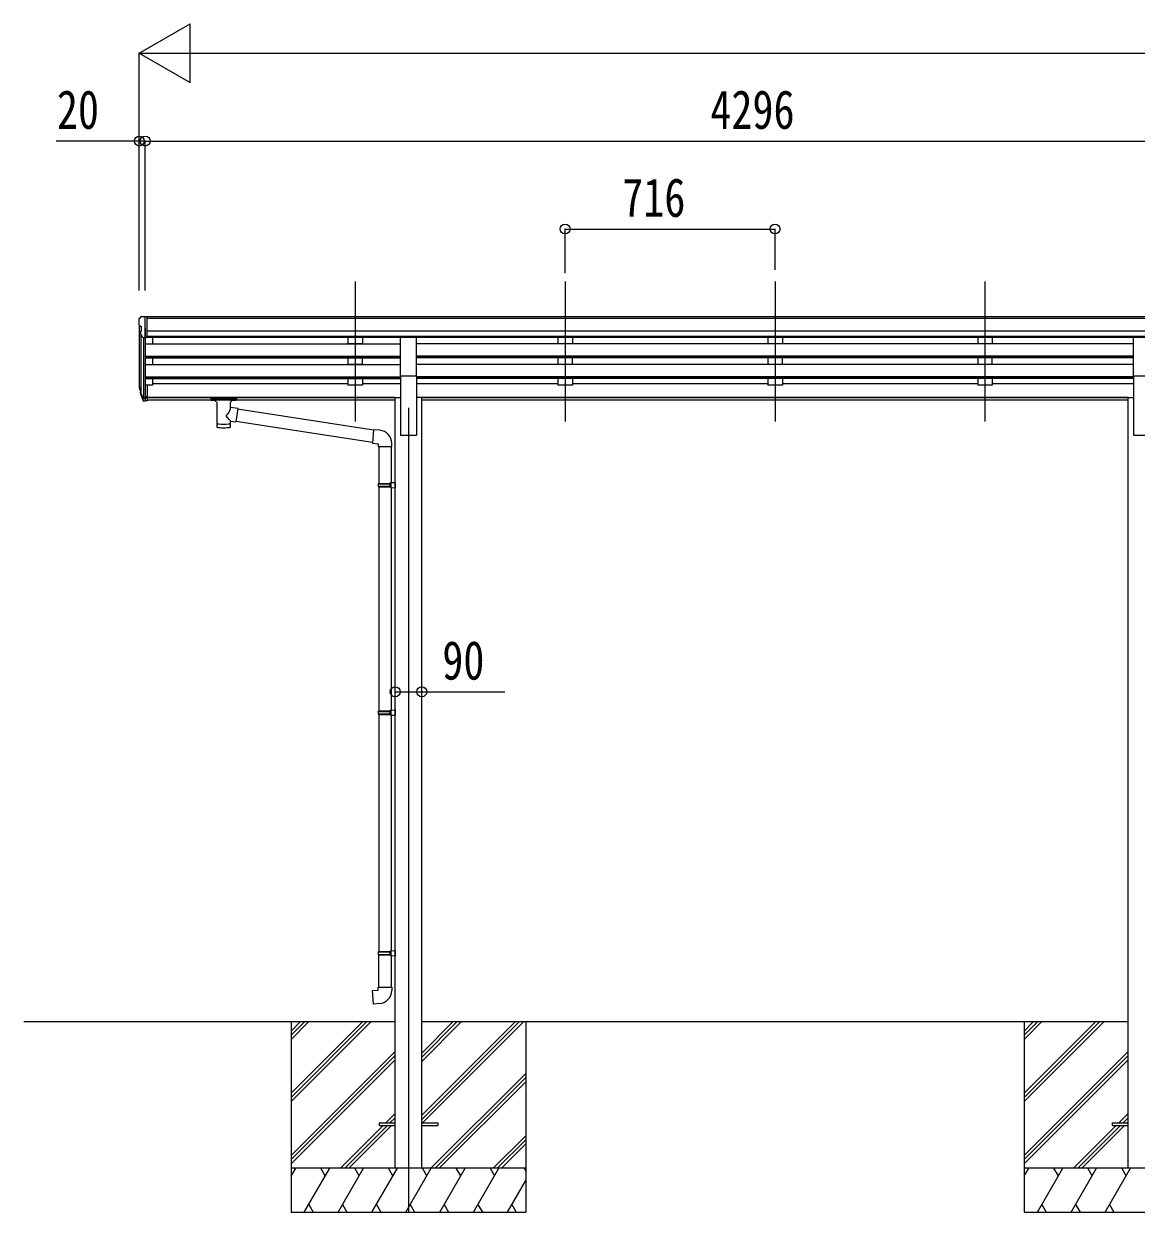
# Model space of a CAD drawing. Units: millimetres, scale not verified. Extents: x -16832 to 16820, y -11892 to 11880.
# Drawn here: x -8309 to -4515, y -6850 to -2797 of the extents above; entities that cross this region are included whole.
import ezdxf
from ezdxf.enums import TextEntityAlignment as Align

# ---------------------------------------------------------------- set-up
doc = ezdxf.new("R2010")
doc.units = ezdxf.units.MM
doc.header["$LTSCALE"] = 50
for name, color, linetype in [('0-4_YKK_12', 2, 'Continuous'), ('0-5_YKK_13', 4, 'Continuous'), ('0-6_YKK_A1', 4, 'Continuous'), ('0-7_YKK_D', 6, 'Continuous')]:
    doc.layers.add(name, color=color, linetype=linetype)
doc.styles.add('ＭＳ ゴシック', font='')
doc.styles.get('ＭＳ ゴシック').set_extended_font_data('MS Gothic')

msp = doc.modelspace()

# ---------------------------------------------------------------- linework, layer by layer
at = {"layer": '0-4_YKK_12'}
for p, q in [((-7178.72, -3675.6), (-7178.72, -4153.11)), ((-6462.72, -3675.6), (-6462.72, -4153.11)), ((-5746.72, -3675.6), (-5746.72, -4153.11)), ((-5030.72, -3675.6), (-5030.72, -4153.11)), ((-6996.72, -4106.43), (-6996.72, -6850))]:
    msp.add_line(p, q, dxfattribs=at)
at = {"layer": '0-5_YKK_13'}
for p, q in [((-7916.72, -3804.37), (-7916.72, -3805)), ((-7909.81, -3795.57), (-7913.88, -3801.38)), ((-7906.72, -3795), (-7909.05, -3795.14)), ((-7906.72, -3795), (-7888.22, -3795)), ((-7894.72, -3867.98), (-7894.72, -3795)), ((-7888.22, -3795), (-7878.22, -3795.09)), ((-7888.22, -3866.98), (-7888.22, -3795)), ((-7878.22, -3796.6), (-7878.22, -3795.09)), ((-7914.19, -3826.18), (-7908.87, -3829.25)), ((-7902.35, -3866.17), (-7911.35, -3850.58)), ((-7908.72, -3829.51), (-7908.72, -3845.79)), ((-7894.72, -3867.98), (-7899.93, -3867.67)), ((-7888.22, -3866.98), (-7894.72, -3866.98)), ((-7024.22, -3997.43), (-7024.22, -3865.63)), ((-7024.22, -3865.63), (-6969.22, -3865.63)), ((-6969.22, -3997.43), (-6969.22, -3865.63)), ((-4524.22, -3997.43), (-4524.22, -3865.63)), ((-4524.22, -3865.63), (-4469.22, -3865.63)), ((-7024.22, -3997.43), (-6969.22, -3997.43)), ((-4524.22, -3997.43), (-4469.22, -3997.43)), ((-7913.63, -4042.91), (-7909.75, -4050.86)), ((-7913.02, -4041.54), (-7909.75, -4048.6)), ((-7894.72, -4028.72), (-7894.72, -4083.5)), ((-7888.22, -4028.72), (-7894.72, -4028.72)), ((-7888.22, -4028.72), (-7888.22, -4082.76)), ((-7911.31, -4054.19), (-7910.97, -4058.59)), ((-7910.97, -4058.59), (-7902.16, -4082.14)), ((-7910.36, -4058.03), (-7902.16, -4074.21)), ((-7901.15, -4073.08), (-7908.91, -4057.67)), ((-7894.72, -4073.75), (-7899.86, -4073.75)), ((-7894.72, -4075.56), (-7899.57, -4075.56)), ((-7894.72, -4083.5), (-7899.57, -4083.5)), ((-7888.22, -4068.86), (-7894.72, -4068.86)), ((-7888.22, -4073.73), (-7894.72, -4073.73)), ((-7888.22, -4082.76), (-7894.72, -4082.76)), ((-7670.72, -4073.6), (-7670.72, -4079.36)), ((-7670.72, -4073.79), (-7670.72, -4075.33)), ((-7668.72, -4072.94), (-7585.72, -4072.94)), ((-7668.72, -4075.11), (-7585.72, -4075.11)), ((-7668.72, -4080.02), (-7654.22, -4080.02)), ((-7654.22, -4085.67), (-7654.22, -4079.12)), ((-7650.12, -4086.59), (-7650.14, -4172.03)), ((-7604.32, -4105.33), (-7604.32, -4086.59)), ((-7600.22, -4085.67), (-7600.22, -4079.12)), ((-7600.22, -4080.02), (-7585.72, -4080.02)), ((-7583.72, -4073.6), (-7583.72, -4079.36)), ((-7579.1, -4109.24), (-7604.33, -4105.32)), ((-7579.1, -4109.24), (-7586.12, -4154.5)), ((-7116.11, -4183.13), (-7579.42, -4111.25)), ((-7604.3, -4172.03), (-7604.33, -4151.36)), ((-7604.33, -4151.67), (-7586.12, -4154.5)), ((-7119.78, -4225.06), (-7585.85, -4152.76)), ((-7095.11, -4183.09), (-7115.95, -4181.26)), ((-7100.03, -4238.83), (-7054.03, -4238.83)), ((-7097.92, -4238.83), (-7097.92, -4364.07)), ((-7055.92, -4238.83), (-7055.92, -4361.51)), ((-7054.03, -4238.83), (-7054.03, -4227.92)), ((-7099.92, -4366.07), (-7098.92, -4364.07)), ((-7099.92, -4366.07), (-7055.92, -4366.07)), ((-7099.92, -4366.07), (-7099.92, -4374.07)), ((-7099.92, -4374.07), (-7055.92, -4374.07)), ((-7099.92, -4374.07), (-7098.92, -4376.07)), ((-7098.92, -4364.07), (-7055.92, -4364.07)), ((-7098.92, -4376.07), (-7055.92, -4376.07)), ((-7097.92, -4376.07), (-7097.92, -5139.95)), ((-7060.4, -4366.07), (-7060.83, -4364.07)), ((-7057.92, -4361.57), (-7041.92, -4361.1)), ((-7057.92, -4363.57), (-7057.92, -4361.57)), ((-7057.92, -4363.57), (-7055.92, -4363.57)), ((-7057.92, -4378.57), (-7057.92, -4376.57)), ((-7041.92, -4361.1), (-7041.92, -4379.04)), ((-7057.92, -4378.57), (-7041.92, -4379.04)), ((-7055.92, -4378.63), (-7055.92, -5137.39)), ((-7099.92, -5141.95), (-7098.92, -5139.95)), ((-7099.92, -5141.95), (-7055.92, -5141.95)), ((-7099.92, -5141.95), (-7099.92, -5149.95)), ((-7098.92, -5139.95), (-7055.92, -5139.95)), ((-7060.4, -5141.95), (-7060.83, -5139.95)), ((-7057.92, -5137.45), (-7041.92, -5136.98)), ((-7057.92, -5139.45), (-7057.92, -5137.45)), ((-7057.92, -5139.45), (-7055.92, -5139.45)), ((-7041.92, -5136.98), (-7041.92, -5154.92)), ((-7099.92, -5149.95), (-7055.92, -5149.95)), ((-7099.92, -5149.95), (-7098.92, -5151.95)), ((-7098.92, -5151.95), (-7055.92, -5151.95)), ((-7097.92, -5151.95), (-7097.92, -5960.44)), ((-7057.92, -5154.45), (-7057.92, -5152.45)), ((-7057.92, -5154.45), (-7041.92, -5154.92)), ((-7055.92, -5154.5), (-7055.92, -5957.88)), ((-7057.92, -5957.94), (-7041.92, -5957.47)), ((-7057.92, -5959.94), (-7057.92, -5957.94)), ((-7041.92, -5957.47), (-7041.92, -5975.41)), ((-7099.92, -5962.44), (-7098.92, -5960.44)), ((-7099.92, -5962.44), (-7055.92, -5962.44)), ((-7099.92, -5962.44), (-7099.92, -5970.44)), ((-7099.92, -5970.44), (-7055.92, -5970.44)), ((-7099.92, -5970.44), (-7098.92, -5972.44)), ((-7098.92, -5960.44), (-7055.92, -5960.44)), ((-7098.92, -5972.44), (-7055.92, -5972.44)), ((-7097.92, -6082.44), (-7097.92, -5972.44)), ((-7060.4, -5962.44), (-7060.83, -5960.44)), ((-7057.92, -5959.94), (-7055.92, -5959.94)), ((-7057.92, -5974.94), (-7057.92, -5972.94)), ((-7057.92, -5974.94), (-7041.92, -5975.41)), ((-7055.92, -5975), (-7055.92, -6082.44)), ((-7099.92, -6082.44), (-7053.92, -6082.44)), ((-7099.92, -6092.44), (-7099.92, -6082.44)), ((-7053.92, -6082.44), (-7053.92, -6093.36)), ((-7096.92, -6545.5), (-7096.92, -6554.5)), ((-7096.92, -6545.5), (-7042.12, -6545.5)), ((-7096.92, -6554.5), (-7042.12, -6554.5)), ((-6951.72, -6545.5), (-6896.92, -6545.5)), ((-6951.72, -6554.5), (-6896.92, -6554.5)), ((-6896.92, -6545.5), (-6896.92, -6554.5)), ((-4596.92, -6545.5), (-4596.92, -6554.5)), ((-4596.92, -6545.5), (-4542.12, -6545.5)), ((-4596.92, -6554.5), (-4542.12, -6554.5))]:
    msp.add_line(p, q, dxfattribs=at)
for points in [[(-7670.72, -4073.6), (-7670.68, -4073.41), (-7670.6, -4073.27), (-7670.5, -4073.17), (-7670.4, -4073.11), (-7670.28, -4073.07), (-7669.99, -4073.01), (-7669.5, -4072.96), (-7668.96, -4072.94), (-7668.72, -4072.94)], [(-7670.72, -4079.36), (-7670.68, -4079.55), (-7670.6, -4079.69), (-7670.5, -4079.78), (-7670.4, -4079.84), (-7670.28, -4079.89), (-7669.99, -4079.95), (-7669.5, -4080), (-7668.96, -4080.02), (-7668.72, -4080.02)], [(-7585.72, -4072.94), (-7585.37, -4072.94), (-7584.84, -4072.97), (-7584.39, -4073.02), (-7584.09, -4073.09), (-7583.92, -4073.19), (-7583.8, -4073.33), (-7583.73, -4073.51), (-7583.72, -4073.6)], [(-7585.72, -4080.02), (-7585.37, -4080.02), (-7584.84, -4079.99), (-7584.39, -4079.94), (-7584.09, -4079.86), (-7583.92, -4079.77), (-7583.8, -4079.63), (-7583.73, -4079.45), (-7583.72, -4079.36)], [(-7115.95, -4181.26), (-7119.96, -4227.09), (-7100.03, -4228.83), (-7100.03, -4238.83)], [(-7060.4, -4366.07), (-7060.4, -4374.07), (-7060.83, -4376.07)], [(-7057.92, -4376.57), (-7055.92, -4376.57), (-7055.92, -4363.57)], [(-7060.4, -5141.95), (-7060.4, -5149.95), (-7060.83, -5151.95)], [(-7057.92, -5152.45), (-7055.92, -5152.45), (-7055.92, -5139.45)], [(-7060.4, -5962.44), (-7060.4, -5970.44), (-7060.83, -5972.44)], [(-7057.92, -5972.94), (-7055.92, -5972.94), (-7055.92, -5959.94)], [(-7095, -6138.19), (-7115.84, -6140.01), (-7119.85, -6094.19), (-7099.92, -6092.44)]]:
    msp.add_lwpolyline(points, dxfattribs=at)
for centre, radius, start, end in [((-7913.72, -3804.37), 3, 93, 180), ((-7714.72, -3805), 202, 180, 184.94904), ((-7908.99, -3796.14), 1, 93.5, 145), ((-7909.82, -3821.81), 6.18, 185.7035, 224.99897), ((-7908.75, -3849.08), 3, 94.7167, 210), ((-7909.02, -3845.79), 0.3, 274.7167, 0), ((-7909.02, -3829.51), 0.3, 0, 60), ((-7899.75, -3864.67), 3, 210, 266.5), ((-7885.54, -4033.8), 29.53, 186.50806, 197.98144), ((-7884.13, -4032.04), 30.41, 187.1552, 198.19734), ((-7099.03, -4227.92), 45, 0, 85), ((-7098.92, -6093.36), 45, 275, 0)]:
    msp.add_arc(centre, radius, start, end, dxfattribs=at)
for centre, major_axis, ratio, start_param, end_param in [((-7826.07, -4034.23), (-89.06, 1.43), 0.57596, 6.1962358, 6.3678173), ((-7826.86, -4027.55), (87.93, 4.42), 0.541684, 3.0659337, 3.2228513), ((-7910.01, -4054.19), (1.3, 0), 0.90356, 1.3700892, 3.347195), ((-7824.09, -4038), (-89.07, 0), 0.90356, 0.2056023, 0.2515348), ((-7824.8, -4034.13), (-88.05, 0), 0.90356, 0.2662965, 0.3003836), ((-7899.57, -4072.85), (-3, 0), 0.90356, 0.5235988, 1.5707963), ((-7899.57, -4080.79), (3, 0), 0.90356, 3.6651914, 4.712389), ((-7899.86, -4072.4), (-1.5, 0), 0.90356, 0.5235988, 1.5707963), ((-7668.72, -4075.33), (2, 0), 0.109601, 1.5707963, 3.1415927), ((-7627.22, -4079.12), (27, 0), 0.070066, 6.2831853, 9.424778), ((-7616.22, -4083.1), (16, 0), 0.361356, 6.2636979, 6.2831853), ((-7585.72, -4075.33), (2, 0), 0.109601, 0, 1.5707963), ((-7627.23, -4131.87), (-22.81, -26.62), 0.234429, 1.6855472, 3.1268519), ((-7624.67, -4129.23), (20.32, -22.25), 0.045535, 0.0389954, 1.3075346), ((-7627.22, -4172.03), (22.92, 0), 0.101955, 3.1415499, 6.2833984), ((-7627.22, -4159.59), (22.91, 0), 0.122865, 3.1415927, 6.2831853)]:
    msp.add_ellipse(centre, major_axis=major_axis, ratio=ratio, start_param=start_param, end_param=end_param, dxfattribs=at)
at = {"layer": '0-6_YKK_A1'}
for p, q in [((-3615.22, -3796.6), (-7888.22, -3796.6)), ((-3615.22, -3801.82), (-7888.22, -3801.82)), ((-7914.72, -3825.58), (-7914.72, -4028.36)), ((-7894.72, -3836.1), (-7894.72, -4028.72)), ((-3605.22, -3845.35), (-7888.22, -3845.35)), ((-7909.75, -3853.35), (-7909.75, -4055.07)), ((-7900.72, -3867.51), (-7900.73, -4073.5)), ((-7894.72, -3888.52), (-7024.22, -3888.52)), ((-3605.22, -3863.2), (-7888.22, -3863.2)), ((-7024.22, -3866.45), (-7888.22, -3866.45)), ((-7869.72, -3866.45), (-7869.72, -3888.52)), ((-7203.72, -3866.55), (-7203.72, -3888.42)), ((-7153.72, -3888.42), (-7203.72, -3888.42)), ((-7153.72, -3866.55), (-7153.72, -3888.42)), ((-4524.22, -3866.45), (-6969.22, -3866.45)), ((-4524.22, -3888.52), (-6969.22, -3888.52)), ((-6487.72, -3866.55), (-6487.72, -3888.42)), ((-6437.72, -3888.42), (-6487.72, -3888.42)), ((-6437.72, -3866.55), (-6437.72, -3888.42)), ((-5771.72, -3866.55), (-5771.72, -3888.42)), ((-5721.72, -3888.42), (-5771.72, -3888.42)), ((-5721.72, -3866.55), (-5721.72, -3888.42)), ((-5055.72, -3866.55), (-5055.72, -3888.42)), ((-5005.72, -3888.42), (-5055.72, -3888.42)), ((-5005.72, -3866.55), (-5005.72, -3888.42)), ((-7894.72, -3930.39), (-7024.22, -3930.39)), ((-4524.22, -3930.39), (-6969.22, -3930.39)), ((-7894.72, -3931.89), (-7024.22, -3931.89)), ((-7894.72, -3936.21), (-7024.22, -3936.21)), ((-7894.72, -3958.62), (-7024.22, -3958.62)), ((-7869.72, -3936.21), (-7869.72, -3958.62)), ((-7203.72, -3936.21), (-7203.72, -3958.52)), ((-7153.72, -3958.52), (-7203.72, -3958.52)), ((-7153.72, -3958.52), (-7153.72, -3936.21)), ((-4524.22, -3931.89), (-6969.22, -3931.89)), ((-4524.22, -3936.21), (-6969.22, -3936.21)), ((-4524.22, -3958.62), (-6969.22, -3958.62)), ((-6487.72, -3936.21), (-6487.72, -3958.52)), ((-6437.72, -3958.52), (-6487.72, -3958.52)), ((-6437.72, -3958.52), (-6437.72, -3936.21)), ((-5771.72, -3936.21), (-5771.72, -3958.52)), ((-5721.72, -3958.52), (-5771.72, -3958.52)), ((-5721.72, -3958.52), (-5721.72, -3936.21)), ((-5055.72, -3936.21), (-5055.72, -3958.52)), ((-5005.72, -3958.52), (-5055.72, -3958.52)), ((-5005.72, -3958.52), (-5005.72, -3936.21)), ((-7894.72, -4000.5), (-7024.22, -4000.5)), ((-7894.72, -4001.99), (-7024.22, -4001.99)), ((-7894.72, -4006.31), (-7024.22, -4006.31)), ((-7869.72, -4006.31), (-7869.72, -4029.36)), ((-7203.72, -4006.31), (-7203.72, -4029.36)), ((-7153.72, -4006.31), (-7153.72, -4029.36)), ((-7024.22, -3997.43), (-7024.22, -4200)), ((-6969.22, -3997.43), (-6969.22, -4200)), ((-4524.22, -4000.5), (-6969.22, -4000.5)), ((-4524.22, -4001.99), (-6969.22, -4001.99)), ((-4524.22, -4006.31), (-6969.22, -4006.31)), ((-6487.72, -4006.31), (-6487.72, -4029.36)), ((-6437.72, -4006.31), (-6437.72, -4029.36)), ((-5771.72, -4006.31), (-5771.72, -4029.36)), ((-5721.72, -4006.31), (-5721.72, -4029.36)), ((-5055.72, -4006.31), (-5055.72, -4029.36)), ((-5005.72, -4006.31), (-5005.72, -4029.36)), ((-4524.22, -3997.43), (-4524.22, -4200)), ((-7869.72, -4029.36), (-7888.22, -4029.36)), ((-7203.72, -4024.41), (-7869.72, -4024.41)), ((-7153.72, -4029.36), (-7203.72, -4029.36)), ((-7024.22, -4024.41), (-7153.72, -4024.41)), ((-6487.72, -4024.41), (-6969.22, -4024.41)), ((-6437.72, -4029.36), (-6487.72, -4029.36)), ((-5771.72, -4024.41), (-6437.72, -4024.41)), ((-5721.72, -4029.36), (-5771.72, -4029.36)), ((-5055.72, -4024.41), (-5721.72, -4024.41)), ((-5005.72, -4029.36), (-5055.72, -4029.36)), ((-4524.22, -4024.41), (-5005.72, -4024.41)), ((-7041.92, -4071.43), (-7888.22, -4071.43)), ((-7041.92, -4072.82), (-7888.22, -4072.82)), ((-7041.92, -4080.51), (-7888.22, -4080.51)), ((-7041.92, -6700), (-7041.92, -4071)), ((-7041.92, -4071), (-7024.22, -4071)), ((-6951.52, -4071), (-6969.22, -4071)), ((-6951.52, -6700), (-6951.52, -4071)), ((-4541.92, -4071.43), (-6951.52, -4071.43)), ((-4541.92, -4072.82), (-6951.52, -4072.82)), ((-4541.92, -4080.51), (-6951.52, -4080.51)), ((-4541.92, -6700), (-4541.92, -4071)), ((-4541.92, -4071), (-4524.22, -4071)), ((-7024.22, -4200), (-6969.22, -4200)), ((-4524.22, -4200), (-4469.22, -4200)), ((-8308.76, -6200), (-7041.72, -6200)), ((-7396.92, -6200), (-7396.92, -6850)), ((-7396.92, -6444.18), (-7152.74, -6200)), ((-7396.92, -6458.32), (-7138.6, -6200)), ((-7396.92, -6472.46), (-7124.46, -6200)), ((-7396.92, -6260.33), (-7336.59, -6200)), ((-7396.92, -6246.19), (-7350.73, -6200)), ((-7396.92, -6232.05), (-7364.87, -6200)), ((-6951.72, -6200), (-4541.92, -6200)), ((-6951.72, -6519.48), (-6632.24, -6200)), ((-6951.72, -6533.62), (-6618.1, -6200)), ((-6951.72, -6335.63), (-6816.09, -6200)), ((-6951.72, -6321.49), (-6830.23, -6200)), ((-6951.72, -6307.35), (-6844.37, -6200)), ((-6949.46, -6545.5), (-6603.96, -6200)), ((-6596.92, -6200), (-6596.92, -6850)), ((-4896.92, -6200), (-4896.92, -6850)), ((-4896.92, -6444.18), (-4652.74, -6200)), ((-4896.92, -6458.32), (-4638.6, -6200)), ((-4896.92, -6472.46), (-4624.46, -6200)), ((-4896.92, -6260.33), (-4836.59, -6200)), ((-4896.92, -6246.19), (-4850.73, -6200)), ((-4896.92, -6232.05), (-4864.87, -6200)), ((-7396.92, -6656.31), (-7042.12, -6301.51)), ((-7396.92, -6670.45), (-7042.12, -6315.65)), ((-4896.92, -6656.31), (-4542.12, -6301.51)), ((-4896.92, -6670.45), (-4542.12, -6315.65)), ((-7396.92, -6684.59), (-7042.12, -6329.79)), ((-4896.92, -6684.59), (-4542.12, -6329.79)), ((-6920.11, -6700), (-6596.92, -6376.81)), ((-6905.97, -6700), (-6596.92, -6390.95)), ((-6891.83, -6700), (-6596.92, -6405.09)), ((-7073.98, -6545.5), (-7042.12, -6513.64)), ((-4573.98, -6545.5), (-4542.12, -6513.64)), ((-7228.48, -6700), (-7082.98, -6554.5)), ((-7214.34, -6700), (-7068.84, -6554.5)), ((-7200.2, -6700), (-7054.7, -6554.5)), ((-7059.84, -6545.5), (-7042.12, -6527.78)), ((-7045.7, -6545.5), (-7042.12, -6541.93)), ((-4728.48, -6700), (-4582.98, -6554.5)), ((-4714.34, -6700), (-4568.84, -6554.5)), ((-4700.2, -6700), (-4554.7, -6554.5)), ((-4559.84, -6545.5), (-4542.12, -6527.78)), ((-4545.7, -6545.5), (-4542.12, -6541.93)), ((-6707.98, -6700), (-6596.92, -6588.94)), ((-6693.84, -6700), (-6596.92, -6603.08)), ((-6679.7, -6700), (-6596.92, -6617.23)), ((-6596.92, -6700), (-7396.92, -6700)), ((-7396.92, -6727.5), (-7381.04, -6700)), ((-7352.18, -6850), (-7265.57, -6700)), ((-7280.57, -6725.98), (-7295.57, -6700)), ((-7236.7, -6850), (-7150.1, -6700)), ((-7165.1, -6725.98), (-7180.11, -6700)), ((-7121.23, -6850), (-7034.63, -6700)), ((-7049.63, -6725.98), (-7064.63, -6700)), ((-7005.76, -6850), (-6919.16, -6700)), ((-6934.16, -6725.98), (-6949.16, -6700)), ((-6890.29, -6850), (-6803.69, -6700)), ((-6818.69, -6725.98), (-6833.69, -6700)), ((-6774.82, -6850), (-6688.22, -6700)), ((-6718.22, -6700), (-6703.22, -6725.98)), ((-6602.75, -6700), (-6596.92, -6710.1)), ((-4096.92, -6700), (-4896.92, -6700)), ((-4896.92, -6727.5), (-4881.04, -6700)), ((-4852.18, -6850), (-4765.57, -6700)), ((-4780.57, -6725.98), (-4795.57, -6700)), ((-4736.7, -6850), (-4650.1, -6700)), ((-4665.1, -6725.98), (-4680.11, -6700)), ((-4621.23, -6850), (-4534.63, -6700)), ((-4549.63, -6725.98), (-4564.63, -6700)), ((-6659.35, -6850), (-6596.92, -6741.86)), ((-7396.92, -6850), (-6596.92, -6850)), ((-7337.18, -6824.02), (-7322.18, -6850)), ((-7221.71, -6824.02), (-7206.71, -6850)), ((-7106.24, -6824.02), (-7091.24, -6850)), ((-6990.77, -6824.02), (-6975.77, -6850)), ((-6875.3, -6824.02), (-6860.3, -6850)), ((-6759.83, -6824.02), (-6744.83, -6850)), ((-6644.36, -6824.02), (-6629.36, -6850)), ((-4896.92, -6850), (-4096.92, -6850)), ((-4837.18, -6824.02), (-4822.18, -6850)), ((-4721.71, -6824.02), (-4706.71, -6850)), ((-4606.24, -6824.02), (-4591.24, -6850))]:
    msp.add_line(p, q, dxfattribs=at)
at = {"layer": '0-7_YKK_D'}
for p, q in [((-7914.72, -2896.6), (-7741.52, -2796.6)), ((-7741.52, -2996.6), (-7741.52, -2796.6)), ((-7914.72, -3706.18), (-7914.72, -2895.6)), ((-7914.72, -2896.6), (-7741.52, -2996.6)), ((-7914.72, -2896.6), (-7568.31, -2896.6)), ((-7714.72, -2896.6), (-198.72, -2896.6)), ((-7914.72, -3705.18), (-7914.72, -3195.6)), ((-7894.72, -3706.18), (-7894.72, -3195.6)), ((-7894.72, -3706.18), (-7894.72, -3195.6)), ((-7894.72, -3196.6), (-3598.72, -3196.6)), ((-6462.72, -3646.71), (-6462.72, -3495.6)), ((-6462.72, -3496.6), (-5746.72, -3496.6)), ((-5746.72, -3635.57), (-5746.72, -3495.6))]:
    msp.add_line(p, q, dxfattribs=at)
for points in [[(-7894.72, -3196.6), (-7914.72, -3196.6), (-8197.92, -3196.6)], [(-7041.92, -5075), (-6951.52, -5075), (-6668.32, -5075)]]:
    msp.add_lwpolyline(points, dxfattribs=at)
for centre in [(-7914.72, -3196.6), (-7894.72, -3196.6), (-7894.72, -3196.6), (-6462.72, -3496.6), (-5746.72, -3496.6), (-7041.92, -5075), (-6951.52, -5075)]:
    msp.add_circle(centre, 17, dxfattribs=at)

# ---------------------------------------------------------------- texts
at = {"layer": '0-7_YKK_D', "style": 'ＭＳ ゴシック', "width": 0.8}
for s, p in [('20', (-8195.92, -3194.6)), ('4296', (-5967.52, -3194.6)), ('716', (-6267.92, -3494.6)), ('90', (-6881.52, -5073))]:
    msp.add_text(s, height=132, dxfattribs=at).set_placement(p, align=Align.BOTTOM_LEFT)

doc.saveas('drawing.dxf')
